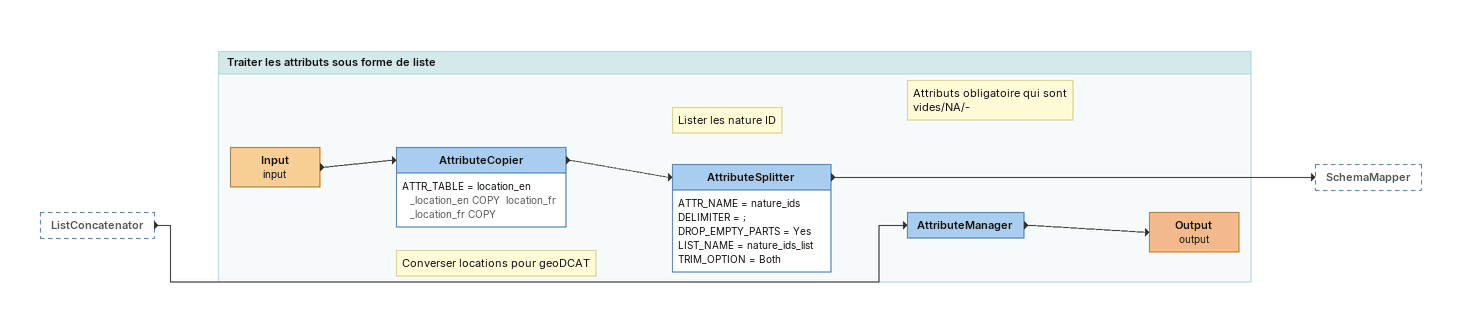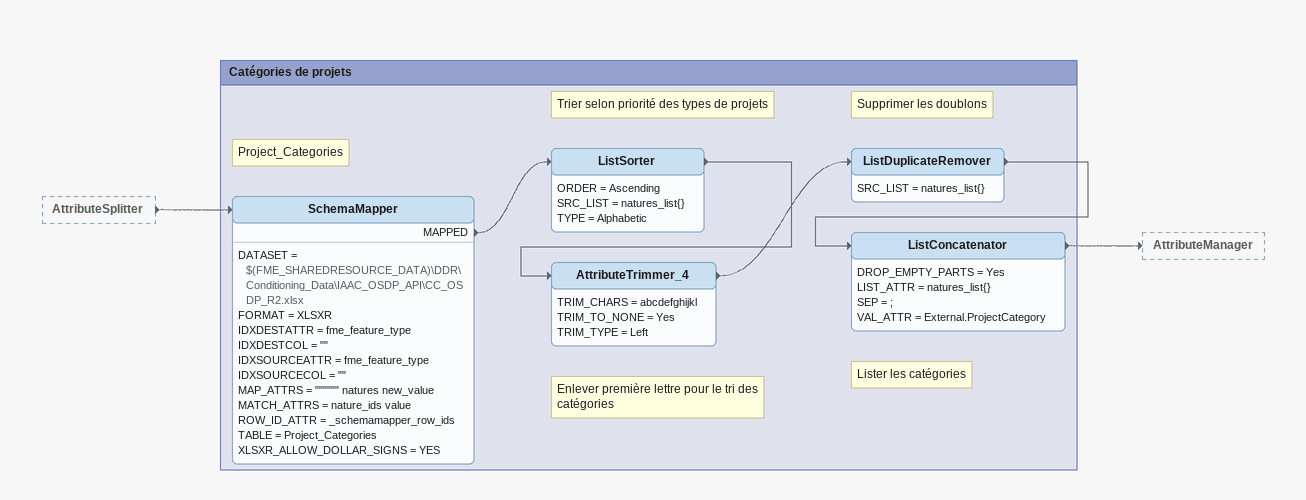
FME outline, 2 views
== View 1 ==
ListConcatenator [outside]
    -> AttributeManager

Bookmark: Traiter les attributs sous forme de liste
Input (input)
    -> AttributeCopier
Note: Converser locations pour geoDCAT
AttributeCopier
    ATTR_TABLE = location_en _location_en COPY  location_fr _location_fr COPY
    -> AttributeSplitter
Note: Lister les nature ID
AttributeSplitter
    ATTR_NAME = nature_ids
    DELIMITER = ;
    DROP_EMPTY_PARTS = Yes
    LIST_NAME = nature_ids_list
    TRIM_OPTION = Both
    -> SchemaMapper
Note: Attributs obligatoire qui sont vides/NA/-
AttributeManager
    -> Output (output)
Output (output)

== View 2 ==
AttributeSplitter [outside]
    -> SchemaMapper

Bookmark: Catégories de projets
Note: Project_Categories
SchemaMapper
    DATASET = $(FME_SHAREDRESOURCE_DATA)\DDR\Conditioning_Data\IAAC_OSDP_API\CC_OSDP_R2.xlsx
    FORMAT = XLSXR
    IDXDESTATTR = fme_feature_type
    IDXDESTCOL = ""
    IDXSOURCEATTR = fme_feature_type
    IDXSOURCECOL = ""
    MAP_ATTRS = """""" natures new_value
    MATCH_ATTRS = nature_ids value
    ROW_ID_ATTR = _schemamapper_row_ids
    TABLE = Project_Categories
    XLSXR_ALLOW_DOLLAR_SIGNS = YES
    MAPPED -> ListSorter
Note: Trier selon priorité des types de projets
ListSorter
    ORDER = Ascending
    SRC_LIST = natures_list{}
    TYPE = Alphabetic
    -> AttributeTrimmer_4
Note: Enlever première lettre pour le tri des catégories
AttributeTrimmer_4
    TRIM_CHARS = abcdefghijkl
    TRIM_TO_NONE = Yes
    TRIM_TYPE = Left
    -> ListDuplicateRemover
Note: Supprimer les doublons
ListDuplicateRemover
    SRC_LIST = natures_list{}
    -> ListConcatenator
Note: Lister les catégories
ListConcatenator
    DROP_EMPTY_PARTS = Yes
    LIST_ATTR = natures_list{}
    SEP = ;
    VAL_ATTR = External.ProjectCategory
    -> AttributeManager
